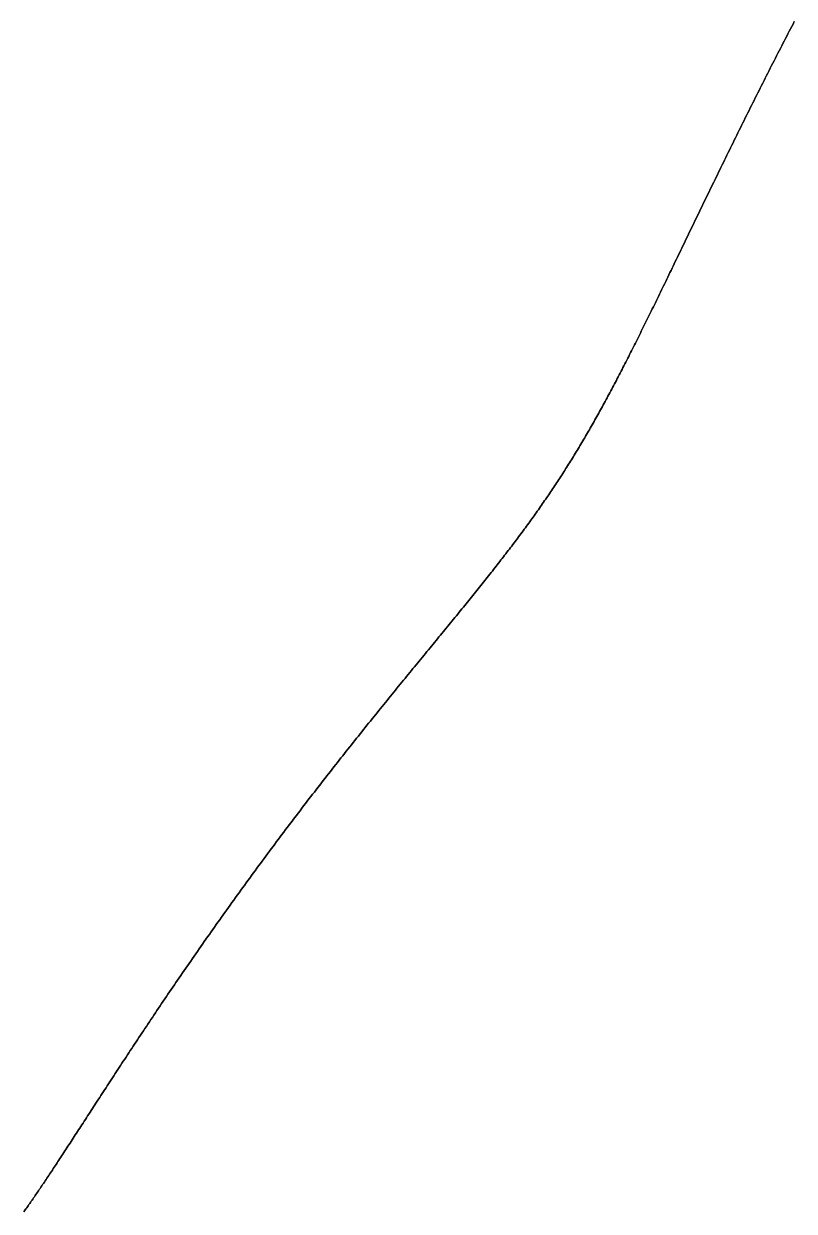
# Model space of a CAD drawing. Header units: inches. Extents: x 130170 to 284068, y 377793 to 804530.
# Drawn here: x 250848.3 to 250884.7, y 752173.8 to 752229.9 of the extents above; entities that cross this region are included whole.
import ezdxf

# ---------------------------------------------------------------- set-up
doc = ezdxf.new("R2010")
doc.units = ezdxf.units.IN
doc.header["$MEASUREMENT"] = 0
doc.layers.add('muni_il', color=7, linetype='Continuous')

msp = doc.modelspace()

# ---------------------------------------------------------------- linework, layer by layer
at = {"layer": 'muni_il'}
for points in [[(250884.681, 752230.036), (250884.622, 752229.922), (250884.562, 752229.808), (250884.503, 752229.693), (250884.443, 752229.578), (250884.384, 752229.463), (250884.324, 752229.348), (250884.265, 752229.233), (250884.205, 752229.117), (250884.146, 752229.001), (250884.086, 752228.886), (250884.027, 752228.77), (250883.967, 752228.653), (250883.907, 752228.537), (250883.848, 752228.421), (250883.788, 752228.304), (250883.729, 752228.187), (250883.669, 752228.071), (250883.61, 752227.954), (250883.55, 752227.837), (250883.491, 752227.719), (250883.431, 752227.602), (250883.372, 752227.485), (250883.312, 752227.368), (250883.253, 752227.25), (250883.194, 752227.133), (250883.134, 752227.015), (250883.075, 752226.897), (250883.016, 752226.78), (250882.957, 752226.662), (250882.898, 752226.544), (250882.839, 752226.427), (250882.78, 752226.309), (250882.721, 752226.191), (250882.662, 752226.073), (250882.603, 752225.955), (250882.544, 752225.838), (250882.486, 752225.72), (250882.427, 752225.602), (250882.368, 752225.485), (250882.31, 752225.367), (250882.252, 752225.249), (250882.193, 752225.132), (250882.135, 752225.014), (250882.077, 752224.897), (250882.019, 752224.779), (250881.961, 752224.662), (250881.903, 752224.545), (250881.845, 752224.427), (250881.787, 752224.31), (250881.73, 752224.193), (250881.672, 752224.076), (250881.615, 752223.96), (250881.558, 752223.843), (250881.5, 752223.726), (250881.443, 752223.61), (250881.386, 752223.494), (250881.329, 752223.377), (250881.273, 752223.261), (250881.216, 752223.146), (250881.159, 752223.03), (250881.103, 752222.914), (250881.047, 752222.799), (250880.991, 752222.684), (250880.935, 752222.569), (250880.879, 752222.454), (250880.823, 752222.339), (250880.767, 752222.225), (250880.712, 752222.111), (250880.656, 752221.997), (250880.601, 752221.883), (250880.546, 752221.769), (250880.491, 752221.656), (250880.436, 752221.542), (250880.381, 752221.43), (250880.327, 752221.317), (250880.272, 752221.204), (250880.218, 752221.092), (250880.163, 752220.98), (250880.109, 752220.868), (250880.056, 752220.757), (250880.002, 752220.646), (250879.948, 752220.535), (250879.895, 752220.424), (250879.841, 752220.314), (250879.788, 752220.204), (250879.735, 752220.094), (250879.682, 752219.984), (250879.63, 752219.875), (250879.577, 752219.766), (250879.525, 752219.657), (250879.472, 752219.549), (250879.42, 752219.441), (250879.368, 752219.333), (250879.316, 752219.226), (250879.264, 752219.119), (250879.213, 752219.012), (250879.162, 752218.906), (250879.11, 752218.799), (250879.059, 752218.694), (250879.008, 752218.588), (250878.957, 752218.483), (250878.907, 752218.378), (250878.856, 752218.274), (250878.806, 752218.169), (250878.756, 752218.066), (250878.705, 752217.962), (250878.655, 752217.859), (250878.606, 752217.756), (250878.556, 752217.654), (250878.506, 752217.552), (250878.457, 752217.45), (250878.408, 752217.349), (250878.359, 752217.248), (250878.31, 752217.147), (250878.261, 752217.047), (250878.212, 752216.947), (250878.164, 752216.847), (250878.115, 752216.748), (250878.067, 752216.649), (250878.019, 752216.551), (250877.971, 752216.453), (250877.923, 752216.355), (250877.875, 752216.258), (250877.828, 752216.161), (250877.78, 752216.064), (250877.733, 752215.968), (250877.686, 752215.872), (250877.639, 752215.776), (250877.592, 752215.681), (250877.545, 752215.586), (250877.498, 752215.492), (250877.451, 752215.398), (250877.405, 752215.304), (250877.358, 752215.211), (250877.312, 752215.118), (250877.266, 752215.025), (250877.219, 752214.933), (250877.173, 752214.841), (250877.128, 752214.75), (250877.082, 752214.658), (250877.036, 752214.568), (250876.991, 752214.477), (250876.945, 752214.387), (250876.9, 752214.297), (250876.854, 752214.208), (250876.809, 752214.119), (250876.764, 752214.03), (250876.719, 752213.942), (250876.674, 752213.854), (250876.629, 752213.766), (250876.584, 752213.679), (250876.539, 752213.592), (250876.494, 752213.506), (250876.45, 752213.419), (250876.405, 752213.334), (250876.361, 752213.248), (250876.316, 752213.163), (250876.272, 752213.078), (250876.227, 752212.993), (250876.183, 752212.909), (250876.139, 752212.825), (250876.095, 752212.741), (250876.05, 752212.658), (250876.006, 752212.575), (250875.962, 752212.492), (250875.918, 752212.41), (250875.874, 752212.328), (250875.83, 752212.246), (250875.786, 752212.165), (250875.742, 752212.084), (250875.698, 752212.003), (250875.654, 752211.922), (250875.61, 752211.842), (250875.566, 752211.762), (250875.522, 752211.682), (250875.479, 752211.602), (250875.435, 752211.523), (250875.391, 752211.444), (250875.347, 752211.366), (250875.303, 752211.287), (250875.259, 752211.209), (250875.215, 752211.131), (250875.171, 752211.054), (250875.127, 752210.976), (250875.083, 752210.899), (250875.039, 752210.822), (250874.995, 752210.745), (250874.951, 752210.669), (250874.907, 752210.593), (250874.863, 752210.517), (250874.818, 752210.441), (250874.774, 752210.365), (250874.73, 752210.29), (250874.686, 752210.215), (250874.641, 752210.14), (250874.597, 752210.065), (250874.552, 752209.99), (250874.508, 752209.916), (250874.463, 752209.841), (250874.418, 752209.767), (250874.373, 752209.693), (250874.328, 752209.62), (250874.283, 752209.546), (250874.238, 752209.473), (250874.193, 752209.399), (250874.148, 752209.326), (250874.103, 752209.253), (250874.057, 752209.18), (250874.012, 752209.108), (250873.966, 752209.035), (250873.92, 752208.963), (250873.874, 752208.89), (250873.828, 752208.818), (250873.782, 752208.746), (250873.736, 752208.674), (250873.69, 752208.602), (250873.643, 752208.53), (250873.597, 752208.459), (250873.55, 752208.387), (250873.503, 752208.316), (250873.456, 752208.244), (250873.409, 752208.173), (250873.362, 752208.101), (250873.315, 752208.03), (250873.267, 752207.959), (250873.219, 752207.888), (250873.172, 752207.817), (250873.124, 752207.746), (250873.075, 752207.674), (250873.027, 752207.604), (250872.979, 752207.533), (250872.93, 752207.462), (250872.881, 752207.391), (250872.832, 752207.32), (250872.783, 752207.249), (250872.733, 752207.178), (250872.684, 752207.107), (250872.634, 752207.036), (250872.584, 752206.965), (250872.534, 752206.894), (250872.484, 752206.823), (250872.433, 752206.752), (250872.383, 752206.681), (250872.332, 752206.61), (250872.281, 752206.539), (250872.229, 752206.468), (250872.178, 752206.397), (250872.126, 752206.325), (250872.074, 752206.254), (250872.022, 752206.183), (250871.97, 752206.111), (250871.917, 752206.04), (250871.864, 752205.968), (250871.811, 752205.896), (250871.758, 752205.825), (250871.704, 752205.753), (250871.651, 752205.681), (250871.597, 752205.609), (250871.543, 752205.537), (250871.488, 752205.465), (250871.434, 752205.392), (250871.379, 752205.32), (250871.323, 752205.247), (250871.268, 752205.174), (250871.213, 752205.101), (250871.157, 752205.028), (250871.101, 752204.955), (250871.044, 752204.882), (250870.988, 752204.808), (250870.931, 752204.735), (250870.874, 752204.661), (250870.816, 752204.587), (250870.759, 752204.513), (250870.701, 752204.439), (250870.643, 752204.364), (250870.584, 752204.29), (250870.526, 752204.215), (250870.467, 752204.14), (250870.408, 752204.065), (250870.348, 752203.989), (250870.288, 752203.914), (250870.228, 752203.838), (250870.168, 752203.762), (250870.107, 752203.686), (250870.047, 752203.609), (250869.986, 752203.533), (250869.924, 752203.456), (250869.863, 752203.379), (250869.801, 752203.302), (250869.739, 752203.224), (250869.676, 752203.146), (250869.614, 752203.068), (250869.55, 752202.99), (250869.487, 752202.912), (250869.424, 752202.833), (250869.36, 752202.754), (250869.296, 752202.675), (250869.231, 752202.595), (250869.167, 752202.515), (250869.102, 752202.435), (250869.037, 752202.355), (250868.971, 752202.275), (250868.905, 752202.194), (250868.839, 752202.113), (250868.773, 752202.031), (250868.707, 752201.95), (250868.64, 752201.868), (250868.573, 752201.785), (250868.505, 752201.703), (250868.437, 752201.62), (250868.369, 752201.537), (250868.301, 752201.454), (250868.233, 752201.37), (250868.164, 752201.286), (250868.095, 752201.202), (250868.025, 752201.117), (250867.956, 752201.032), (250867.886, 752200.947), (250867.816, 752200.861), (250867.745, 752200.775), (250867.675, 752200.689), (250867.604, 752200.603), (250867.532, 752200.516), (250867.461, 752200.429), (250867.389, 752200.341), (250867.317, 752200.254), (250867.245, 752200.166), (250867.172, 752200.077), (250867.099, 752199.988), (250867.026, 752199.899), (250866.953, 752199.81), (250866.879, 752199.72), (250866.805, 752199.63), (250866.731, 752199.54), (250866.657, 752199.449), (250866.582, 752199.358), (250866.507, 752199.267), (250866.432, 752199.175), (250866.357, 752199.083), (250866.281, 752198.99), (250866.205, 752198.898), (250866.129, 752198.805), (250866.053, 752198.711), (250865.976, 752198.617), (250865.9, 752198.523), (250865.823, 752198.429), (250865.745, 752198.334), (250865.668, 752198.239), (250865.59, 752198.143), (250865.512, 752198.047), (250865.434, 752197.951), (250865.356, 752197.855), (250865.277, 752197.758), (250865.198, 752197.661), (250865.12, 752197.563), (250865.04, 752197.465), (250864.961, 752197.367), (250864.881, 752197.269), (250864.802, 752197.17), (250864.722, 752197.07), (250864.641, 752196.971), (250864.561, 752196.871), (250864.481, 752196.771), (250864.4, 752196.67), (250864.319, 752196.569), (250864.238, 752196.468), (250864.157, 752196.367), (250864.075, 752196.265), (250863.993, 752196.163), (250863.912, 752196.06), (250863.83, 752195.957), (250863.748, 752195.854), (250863.666, 752195.751), (250863.583, 752195.647), (250863.501, 752195.543), (250863.418, 752195.438), (250863.335, 752195.334), (250863.252, 752195.228), (250863.169, 752195.123), (250863.086, 752195.018), (250863.003, 752194.912), (250862.919, 752194.806), (250862.836, 752194.699), (250862.752, 752194.592), (250862.668, 752194.485), (250862.584, 752194.378), (250862.5, 752194.27), (250862.416, 752194.162), (250862.332, 752194.054), (250862.248, 752193.945), (250862.163, 752193.837), (250862.079, 752193.728), (250861.994, 752193.618), (250861.91, 752193.509), (250861.825, 752193.399), (250861.74, 752193.289), (250861.655, 752193.179), (250861.571, 752193.068), (250861.486, 752192.958), (250861.401, 752192.847), (250861.316, 752192.736), (250861.231, 752192.624), (250861.146, 752192.513), (250861.061, 752192.401), (250860.975, 752192.289), (250860.89, 752192.176), (250860.805, 752192.064), (250860.72, 752191.951), (250860.635, 752191.839), (250860.55, 752191.726), (250860.464, 752191.612), (250860.379, 752191.499), (250860.294, 752191.385), (250860.209, 752191.272), (250860.124, 752191.158), (250860.039, 752191.044), (250859.954, 752190.93), (250859.869, 752190.815), (250859.784, 752190.701), (250859.699, 752190.586), (250859.614, 752190.472), (250859.529, 752190.357), (250859.444, 752190.242), (250859.359, 752190.127), (250859.275, 752190.012), (250859.19, 752189.897), (250859.105, 752189.781), (250859.021, 752189.666), (250858.937, 752189.55), (250858.852, 752189.435), (250858.768, 752189.319), (250858.684, 752189.204), (250858.6, 752189.088), (250858.516, 752188.972), (250858.432, 752188.856), (250858.349, 752188.741), (250858.265, 752188.625), (250858.182, 752188.509), (250858.098, 752188.393), (250858.015, 752188.277), (250857.932, 752188.161), (250857.849, 752188.046), (250857.767, 752187.93), (250857.684, 752187.814), (250857.602, 752187.698), (250857.519, 752187.583), (250857.437, 752187.467), (250857.355, 752187.351), (250857.274, 752187.236), (250857.192, 752187.12), (250857.111, 752187.005), (250857.029, 752186.89), (250856.948, 752186.775), (250856.868, 752186.659), (250856.787, 752186.545), (250856.707, 752186.43), (250856.626, 752186.315), (250856.546, 752186.2), (250856.467, 752186.086), (250856.387, 752185.971), (250856.308, 752185.857), (250856.229, 752185.743), (250856.15, 752185.629), (250856.071, 752185.516), (250855.993, 752185.402), (250855.915, 752185.289), (250855.837, 752185.176), (250855.759, 752185.063), (250855.682, 752184.95), (250855.605, 752184.838), (250855.528, 752184.725), (250855.451, 752184.613), (250855.375, 752184.501), (250855.299, 752184.39), (250855.223, 752184.279), (250855.148, 752184.168), (250855.072, 752184.057), (250854.997, 752183.946), (250854.923, 752183.836), (250854.848, 752183.726), (250854.774, 752183.617), (250854.701, 752183.507), (250854.627, 752183.398), (250854.554, 752183.29), (250854.481, 752183.181), (250854.409, 752183.073), (250854.336, 752182.966), (250854.265, 752182.858), (250854.193, 752182.751), (250854.122, 752182.645), (250854.051, 752182.538), (250853.98, 752182.433), (250853.91, 752182.327), (250853.84, 752182.222), (250853.771, 752182.117), (250853.701, 752182.013), (250853.632, 752181.909), (250853.564, 752181.805), (250853.495, 752181.702), (250853.428, 752181.599), (250853.36, 752181.497), (250853.293, 752181.395), (250853.226, 752181.294), (250853.159, 752181.193), (250853.093, 752181.092), (250853.027, 752180.992), (250852.962, 752180.893), (250852.897, 752180.793), (250852.832, 752180.695), (250852.768, 752180.597), (250852.704, 752180.499), (250852.64, 752180.401), (250852.577, 752180.305), (250852.514, 752180.208), (250852.451, 752180.113), (250852.389, 752180.017), (250852.327, 752179.923), (250852.266, 752179.828), (250852.205, 752179.735), (250852.144, 752179.641), (250852.084, 752179.548), (250852.024, 752179.456), (250851.964, 752179.365), (250851.905, 752179.273), (250851.846, 752179.183), (250851.787, 752179.093), (250851.729, 752179.003), (250851.671, 752178.914), (250851.614, 752178.826), (250851.557, 752178.738), (250851.5, 752178.65), (250851.444, 752178.564), (250851.388, 752178.477), (250851.332, 752178.392), (250851.277, 752178.306), (250851.222, 752178.222), (250851.167, 752178.138), (250851.113, 752178.054), (250851.06, 752177.971), (250851.006, 752177.889), (250850.953, 752177.807), (250850.9, 752177.726), (250850.848, 752177.645), (250850.796, 752177.565), (250850.744, 752177.486), (250850.693, 752177.407), (250850.642, 752177.328), (250850.592, 752177.251), (250850.541, 752177.173), (250850.491, 752177.097), (250850.442, 752177.021), (250850.393, 752176.945), (250850.344, 752176.87), (250850.295, 752176.796), (250850.247, 752176.722), (250850.199, 752176.649), (250850.152, 752176.576), (250850.105, 752176.504), (250850.058, 752176.432), (250850.012, 752176.361), (250849.965, 752176.291), (250849.919, 752176.221), (250849.874, 752176.152), (250849.829, 752176.083), (250849.784, 752176.015), (250849.739, 752175.947), (250849.695, 752175.88), (250849.651, 752175.814), (250849.608, 752175.748), (250849.564, 752175.682), (250849.521, 752175.618), (250849.479, 752175.553), (250849.436, 752175.49), (250849.394, 752175.426), (250849.352, 752175.364), (250849.311, 752175.302), (250849.269, 752175.24), (250849.229, 752175.179), (250849.188, 752175.118), (250849.147, 752175.058), (250849.107, 752174.999), (250849.067, 752174.94), (250849.028, 752174.882), (250848.989, 752174.824), (250848.95, 752174.766), (250848.911, 752174.709), (250848.872, 752174.653), (250848.834, 752174.597), (250848.796, 752174.541), (250848.759, 752174.487), (250848.721, 752174.432), (250848.684, 752174.378), (250848.647, 752174.325), (250848.61, 752174.272), (250848.574, 752174.219), (250848.537, 752174.167), (250848.501, 752174.115), (250848.465, 752174.064), (250848.43, 752174.014), (250848.395, 752173.963), (250848.359, 752173.914), (250848.325, 752173.864), (250848.29, 752173.815), (250848.255, 752173.767)], [(250848.255, 752173.767), (250848.29, 752173.815), (250848.325, 752173.864), (250848.359, 752173.914), (250848.395, 752173.963), (250848.43, 752174.014), (250848.465, 752174.064), (250848.501, 752174.115), (250848.537, 752174.167), (250848.574, 752174.219), (250848.61, 752174.272), (250848.647, 752174.325), (250848.684, 752174.378), (250848.721, 752174.432), (250848.759, 752174.487), (250848.796, 752174.541), (250848.834, 752174.597), (250848.872, 752174.653), (250848.911, 752174.709), (250848.95, 752174.766), (250848.989, 752174.824), (250849.028, 752174.882), (250849.067, 752174.94), (250849.107, 752174.999), (250849.147, 752175.058), (250849.188, 752175.118), (250849.229, 752175.179), (250849.269, 752175.24), (250849.311, 752175.302), (250849.352, 752175.364), (250849.394, 752175.426), (250849.436, 752175.49), (250849.479, 752175.553), (250849.521, 752175.618), (250849.564, 752175.682), (250849.608, 752175.748), (250849.651, 752175.814), (250849.695, 752175.88), (250849.739, 752175.947), (250849.784, 752176.015), (250849.829, 752176.083), (250849.874, 752176.152), (250849.919, 752176.221), (250849.965, 752176.291), (250850.012, 752176.361), (250850.058, 752176.432), (250850.105, 752176.504), (250850.152, 752176.576), (250850.199, 752176.649), (250850.247, 752176.722), (250850.295, 752176.796), (250850.344, 752176.87), (250850.393, 752176.945), (250850.442, 752177.021), (250850.491, 752177.097), (250850.541, 752177.173), (250850.592, 752177.251), (250850.642, 752177.328), (250850.693, 752177.407), (250850.744, 752177.486), (250850.796, 752177.565), (250850.848, 752177.645), (250850.9, 752177.726), (250850.953, 752177.807), (250851.006, 752177.889), (250851.06, 752177.971), (250851.113, 752178.054), (250851.167, 752178.138), (250851.222, 752178.222), (250851.277, 752178.306), (250851.332, 752178.392), (250851.388, 752178.477), (250851.444, 752178.564), (250851.5, 752178.65), (250851.557, 752178.738), (250851.614, 752178.826), (250851.671, 752178.914), (250851.729, 752179.003), (250851.787, 752179.093), (250851.846, 752179.183), (250851.905, 752179.273), (250851.964, 752179.365), (250852.024, 752179.456), (250852.084, 752179.548), (250852.144, 752179.641), (250852.205, 752179.735), (250852.266, 752179.828), (250852.327, 752179.923), (250852.389, 752180.017), (250852.451, 752180.113), (250852.514, 752180.208), (250852.577, 752180.305), (250852.64, 752180.401), (250852.704, 752180.499), (250852.768, 752180.597), (250852.832, 752180.695), (250852.897, 752180.793), (250852.962, 752180.893), (250853.027, 752180.992), (250853.093, 752181.092), (250853.159, 752181.193), (250853.226, 752181.294), (250853.293, 752181.395), (250853.36, 752181.497), (250853.428, 752181.599), (250853.495, 752181.702), (250853.564, 752181.805), (250853.632, 752181.909), (250853.701, 752182.013), (250853.771, 752182.117), (250853.84, 752182.222), (250853.91, 752182.327), (250853.98, 752182.433), (250854.051, 752182.538), (250854.122, 752182.645), (250854.193, 752182.751), (250854.265, 752182.858), (250854.336, 752182.966), (250854.409, 752183.073), (250854.481, 752183.181), (250854.554, 752183.29), (250854.627, 752183.398), (250854.701, 752183.507), (250854.774, 752183.617), (250854.848, 752183.726), (250854.923, 752183.836), (250854.997, 752183.946), (250855.072, 752184.057), (250855.148, 752184.168), (250855.223, 752184.279), (250855.299, 752184.39), (250855.375, 752184.501), (250855.451, 752184.613), (250855.528, 752184.725), (250855.605, 752184.838), (250855.682, 752184.95), (250855.759, 752185.063), (250855.837, 752185.176), (250855.915, 752185.289), (250855.993, 752185.402), (250856.071, 752185.516), (250856.15, 752185.629), (250856.229, 752185.743), (250856.308, 752185.857), (250856.387, 752185.971), (250856.467, 752186.086), (250856.546, 752186.2), (250856.626, 752186.315), (250856.707, 752186.43), (250856.787, 752186.545), (250856.868, 752186.659), (250856.948, 752186.775), (250857.029, 752186.89), (250857.111, 752187.005), (250857.192, 752187.12), (250857.274, 752187.236), (250857.355, 752187.351), (250857.437, 752187.467), (250857.519, 752187.583), (250857.602, 752187.698), (250857.684, 752187.814), (250857.767, 752187.93), (250857.849, 752188.046), (250857.932, 752188.161), (250858.015, 752188.277), (250858.098, 752188.393), (250858.182, 752188.509), (250858.265, 752188.625), (250858.349, 752188.741), (250858.432, 752188.856), (250858.516, 752188.972), (250858.6, 752189.088), (250858.684, 752189.204), (250858.768, 752189.319), (250858.852, 752189.435), (250858.937, 752189.55), (250859.021, 752189.666), (250859.105, 752189.781), (250859.19, 752189.897), (250859.275, 752190.012), (250859.359, 752190.127), (250859.444, 752190.242), (250859.529, 752190.357), (250859.614, 752190.472), (250859.699, 752190.586), (250859.784, 752190.701), (250859.869, 752190.815), (250859.954, 752190.93), (250860.039, 752191.044), (250860.124, 752191.158), (250860.209, 752191.272), (250860.294, 752191.385), (250860.379, 752191.499), (250860.464, 752191.612), (250860.55, 752191.726), (250860.635, 752191.839), (250860.72, 752191.951), (250860.805, 752192.064), (250860.89, 752192.176), (250860.975, 752192.289), (250861.061, 752192.401), (250861.146, 752192.513), (250861.231, 752192.624), (250861.316, 752192.736), (250861.401, 752192.847), (250861.486, 752192.958), (250861.571, 752193.068), (250861.655, 752193.179), (250861.74, 752193.289), (250861.825, 752193.399), (250861.91, 752193.509), (250861.994, 752193.618), (250862.079, 752193.728), (250862.163, 752193.837), (250862.248, 752193.945), (250862.332, 752194.054), (250862.416, 752194.162), (250862.5, 752194.27), (250862.584, 752194.378), (250862.668, 752194.485), (250862.752, 752194.592), (250862.836, 752194.699), (250862.919, 752194.806), (250863.003, 752194.912), (250863.086, 752195.018), (250863.169, 752195.123), (250863.252, 752195.228), (250863.335, 752195.334), (250863.418, 752195.438), (250863.501, 752195.543), (250863.583, 752195.647), (250863.666, 752195.751), (250863.748, 752195.854), (250863.83, 752195.957), (250863.912, 752196.06), (250863.993, 752196.163), (250864.075, 752196.265), (250864.157, 752196.367), (250864.238, 752196.468), (250864.319, 752196.569), (250864.4, 752196.67), (250864.481, 752196.771), (250864.561, 752196.871), (250864.641, 752196.971), (250864.722, 752197.07), (250864.802, 752197.17), (250864.881, 752197.269), (250864.961, 752197.367), (250865.04, 752197.465), (250865.12, 752197.563), (250865.198, 752197.661), (250865.277, 752197.758), (250865.356, 752197.855), (250865.434, 752197.951), (250865.512, 752198.047), (250865.59, 752198.143), (250865.668, 752198.239), (250865.745, 752198.334), (250865.823, 752198.429), (250865.9, 752198.523), (250865.976, 752198.617), (250866.053, 752198.711), (250866.129, 752198.805), (250866.205, 752198.898), (250866.281, 752198.99), (250866.357, 752199.083), (250866.432, 752199.175), (250866.507, 752199.267), (250866.582, 752199.358), (250866.657, 752199.449), (250866.731, 752199.54), (250866.805, 752199.63), (250866.879, 752199.72), (250866.953, 752199.81), (250867.026, 752199.899), (250867.099, 752199.988), (250867.172, 752200.077), (250867.245, 752200.166), (250867.317, 752200.254), (250867.389, 752200.341), (250867.461, 752200.429), (250867.532, 752200.516), (250867.604, 752200.603), (250867.675, 752200.689), (250867.745, 752200.775), (250867.816, 752200.861), (250867.886, 752200.947), (250867.956, 752201.032), (250868.025, 752201.117), (250868.095, 752201.202), (250868.164, 752201.286), (250868.233, 752201.37), (250868.301, 752201.454), (250868.369, 752201.537), (250868.437, 752201.62), (250868.505, 752201.703), (250868.573, 752201.785), (250868.64, 752201.868), (250868.707, 752201.95), (250868.773, 752202.031), (250868.839, 752202.113), (250868.905, 752202.194), (250868.971, 752202.275), (250869.037, 752202.355), (250869.102, 752202.435), (250869.167, 752202.515), (250869.231, 752202.595), (250869.296, 752202.675), (250869.36, 752202.754), (250869.424, 752202.833), (250869.487, 752202.912), (250869.55, 752202.99), (250869.614, 752203.068), (250869.676, 752203.146), (250869.739, 752203.224), (250869.801, 752203.302), (250869.863, 752203.379), (250869.924, 752203.456), (250869.986, 752203.533), (250870.047, 752203.609), (250870.107, 752203.686), (250870.168, 752203.762), (250870.228, 752203.838), (250870.288, 752203.914), (250870.348, 752203.989), (250870.408, 752204.065), (250870.467, 752204.14), (250870.526, 752204.215), (250870.584, 752204.29), (250870.643, 752204.364), (250870.701, 752204.439), (250870.759, 752204.513), (250870.816, 752204.587), (250870.874, 752204.661), (250870.931, 752204.735), (250870.988, 752204.808), (250871.044, 752204.882), (250871.101, 752204.955), (250871.157, 752205.028), (250871.213, 752205.101), (250871.268, 752205.174), (250871.323, 752205.247), (250871.379, 752205.32), (250871.434, 752205.392), (250871.488, 752205.465), (250871.543, 752205.537), (250871.597, 752205.609), (250871.651, 752205.681), (250871.704, 752205.753), (250871.758, 752205.825), (250871.811, 752205.896), (250871.864, 752205.968), (250871.917, 752206.04), (250871.97, 752206.111), (250872.022, 752206.183), (250872.074, 752206.254), (250872.126, 752206.325), (250872.178, 752206.397), (250872.229, 752206.468), (250872.281, 752206.539), (250872.332, 752206.61), (250872.383, 752206.681), (250872.433, 752206.752), (250872.484, 752206.823), (250872.534, 752206.894), (250872.584, 752206.965), (250872.634, 752207.036), (250872.684, 752207.107), (250872.733, 752207.178), (250872.783, 752207.249), (250872.832, 752207.32), (250872.881, 752207.391), (250872.93, 752207.462), (250872.979, 752207.533), (250873.027, 752207.604), (250873.075, 752207.674), (250873.124, 752207.746), (250873.172, 752207.817), (250873.219, 752207.888), (250873.267, 752207.959), (250873.315, 752208.03), (250873.362, 752208.101), (250873.409, 752208.173), (250873.456, 752208.244), (250873.503, 752208.316), (250873.55, 752208.387), (250873.597, 752208.459), (250873.643, 752208.53), (250873.69, 752208.602), (250873.736, 752208.674), (250873.782, 752208.746), (250873.828, 752208.818), (250873.874, 752208.89), (250873.92, 752208.963), (250873.966, 752209.035), (250874.012, 752209.108), (250874.057, 752209.18), (250874.103, 752209.253), (250874.148, 752209.326), (250874.193, 752209.399), (250874.238, 752209.473), (250874.283, 752209.546), (250874.328, 752209.62), (250874.373, 752209.693), (250874.418, 752209.767), (250874.463, 752209.841), (250874.508, 752209.916), (250874.552, 752209.99), (250874.597, 752210.065), (250874.641, 752210.14), (250874.686, 752210.215), (250874.73, 752210.29), (250874.774, 752210.365), (250874.818, 752210.441), (250874.863, 752210.517), (250874.907, 752210.593), (250874.951, 752210.669), (250874.995, 752210.745), (250875.039, 752210.822), (250875.083, 752210.899), (250875.127, 752210.976), (250875.171, 752211.054), (250875.215, 752211.131), (250875.259, 752211.209), (250875.303, 752211.287), (250875.347, 752211.366), (250875.391, 752211.444), (250875.435, 752211.523), (250875.479, 752211.602), (250875.522, 752211.682), (250875.566, 752211.762), (250875.61, 752211.842), (250875.654, 752211.922), (250875.698, 752212.003), (250875.742, 752212.084), (250875.786, 752212.165), (250875.83, 752212.246), (250875.874, 752212.328), (250875.918, 752212.41), (250875.962, 752212.492), (250876.006, 752212.575), (250876.05, 752212.658), (250876.095, 752212.741), (250876.139, 752212.825), (250876.183, 752212.909), (250876.227, 752212.993), (250876.272, 752213.078), (250876.316, 752213.163), (250876.361, 752213.248), (250876.405, 752213.334), (250876.45, 752213.419), (250876.494, 752213.506), (250876.539, 752213.592), (250876.584, 752213.679), (250876.629, 752213.766), (250876.674, 752213.854), (250876.719, 752213.942), (250876.764, 752214.03), (250876.809, 752214.119), (250876.854, 752214.208), (250876.9, 752214.297), (250876.945, 752214.387), (250876.991, 752214.477), (250877.036, 752214.568), (250877.082, 752214.658), (250877.128, 752214.75), (250877.173, 752214.841), (250877.219, 752214.933), (250877.266, 752215.025), (250877.312, 752215.118), (250877.358, 752215.211), (250877.405, 752215.304), (250877.451, 752215.398), (250877.498, 752215.492), (250877.545, 752215.586), (250877.592, 752215.681), (250877.639, 752215.776), (250877.686, 752215.872), (250877.733, 752215.968), (250877.78, 752216.064), (250877.828, 752216.161), (250877.875, 752216.258), (250877.923, 752216.355), (250877.971, 752216.453), (250878.019, 752216.551), (250878.067, 752216.649), (250878.115, 752216.748), (250878.164, 752216.847), (250878.212, 752216.947), (250878.261, 752217.047), (250878.31, 752217.147), (250878.359, 752217.248), (250878.408, 752217.349), (250878.457, 752217.45), (250878.506, 752217.552), (250878.556, 752217.654), (250878.606, 752217.756), (250878.655, 752217.859), (250878.705, 752217.962), (250878.756, 752218.066), (250878.806, 752218.169), (250878.856, 752218.274), (250878.907, 752218.378), (250878.957, 752218.483), (250879.008, 752218.588), (250879.059, 752218.694), (250879.11, 752218.799), (250879.162, 752218.906), (250879.213, 752219.012), (250879.264, 752219.119), (250879.316, 752219.226), (250879.368, 752219.333), (250879.42, 752219.441), (250879.472, 752219.549), (250879.525, 752219.657), (250879.577, 752219.766), (250879.63, 752219.875), (250879.682, 752219.984), (250879.735, 752220.094), (250879.788, 752220.204), (250879.841, 752220.314), (250879.895, 752220.424), (250879.948, 752220.535), (250880.002, 752220.646), (250880.056, 752220.757), (250880.109, 752220.868), (250880.163, 752220.98), (250880.218, 752221.092), (250880.272, 752221.204), (250880.327, 752221.317), (250880.381, 752221.43), (250880.436, 752221.542), (250880.491, 752221.656), (250880.546, 752221.769), (250880.601, 752221.883), (250880.656, 752221.997), (250880.712, 752222.111), (250880.767, 752222.225), (250880.823, 752222.339), (250880.879, 752222.454), (250880.935, 752222.569), (250880.991, 752222.684), (250881.047, 752222.799), (250881.103, 752222.914), (250881.159, 752223.03), (250881.216, 752223.146), (250881.273, 752223.261), (250881.329, 752223.377), (250881.386, 752223.494), (250881.443, 752223.61), (250881.5, 752223.726), (250881.558, 752223.843), (250881.615, 752223.96), (250881.672, 752224.076), (250881.73, 752224.193), (250881.787, 752224.31), (250881.845, 752224.427), (250881.903, 752224.545), (250881.961, 752224.662), (250882.019, 752224.779), (250882.077, 752224.897), (250882.135, 752225.014), (250882.193, 752225.132), (250882.252, 752225.249), (250882.31, 752225.367), (250882.368, 752225.485), (250882.427, 752225.602), (250882.486, 752225.72), (250882.544, 752225.838), (250882.603, 752225.955), (250882.662, 752226.073), (250882.721, 752226.191), (250882.78, 752226.309), (250882.839, 752226.427), (250882.898, 752226.544), (250882.957, 752226.662), (250883.016, 752226.78), (250883.075, 752226.897), (250883.134, 752227.015), (250883.194, 752227.133), (250883.253, 752227.25), (250883.312, 752227.368), (250883.372, 752227.485), (250883.431, 752227.602), (250883.491, 752227.719), (250883.55, 752227.837), (250883.61, 752227.954), (250883.669, 752228.071), (250883.729, 752228.187), (250883.788, 752228.304), (250883.848, 752228.421), (250883.907, 752228.537), (250883.967, 752228.653), (250884.027, 752228.77), (250884.086, 752228.886), (250884.146, 752229.001), (250884.205, 752229.117), (250884.265, 752229.233), (250884.324, 752229.348), (250884.384, 752229.463), (250884.443, 752229.578), (250884.503, 752229.693), (250884.562, 752229.808), (250884.622, 752229.922), (250884.681, 752230.036)]]:
    msp.add_lwpolyline(points, dxfattribs=at)

doc.saveas('drawing.dxf')
